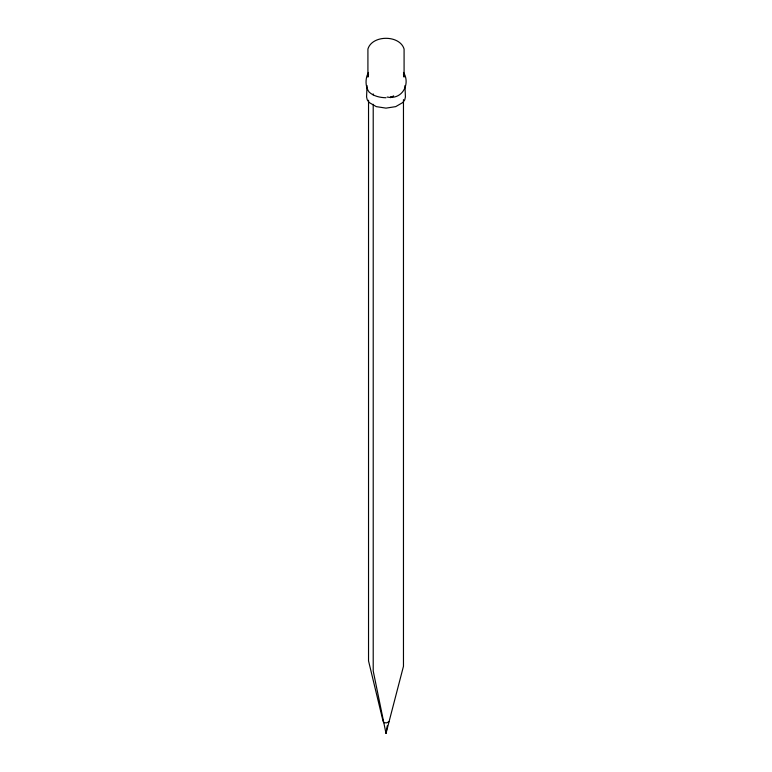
<?xml version="1.0" encoding="UTF-8"?>
<svg xmlns="http://www.w3.org/2000/svg" width="772" height="772" viewBox="0 0 772 772"><rect width="100%" height="100%" fill="white"/><g stroke="black" fill="none" stroke-linecap="round" stroke-linejoin="round"><path stroke-width="1.16" d="M373.214 104.307L373.214 670.964L386 733.4L387.264 725.757M368.533 74.401L367.916 77.103L367.916 49.041C372.152 34.74 399.848 34.74 404.084 49.041L404.084 77.103L403.466 74.401M367.028 85.547L366.584 96.925L367.24 99.82L369.18 102.522L376.292 106.632L386 108.128L395.708 106.632L402.82 102.522L404.76 99.82L405.416 96.925L404.972 85.547M386 733.4L403.466 666.284L403.466 99.627M368.533 72.404C365.137 77.991 365.098 86.85 369.18 92.148C373.735 96.268 380.027 97.6 386 97.754M387.187 97.031L390.68 97.571L393.633 95.863M389.088 721.531L386.83 722.833L383.809 722.708L383.105 721.366L368.533 660.88L368.533 100.244M391.028 97.368C403.891 97.417 410.038 82.469 403.466 72.404M390.68 96.625L390.68 97.571M373.214 93.923L373.214 94.869"/></g></svg>
